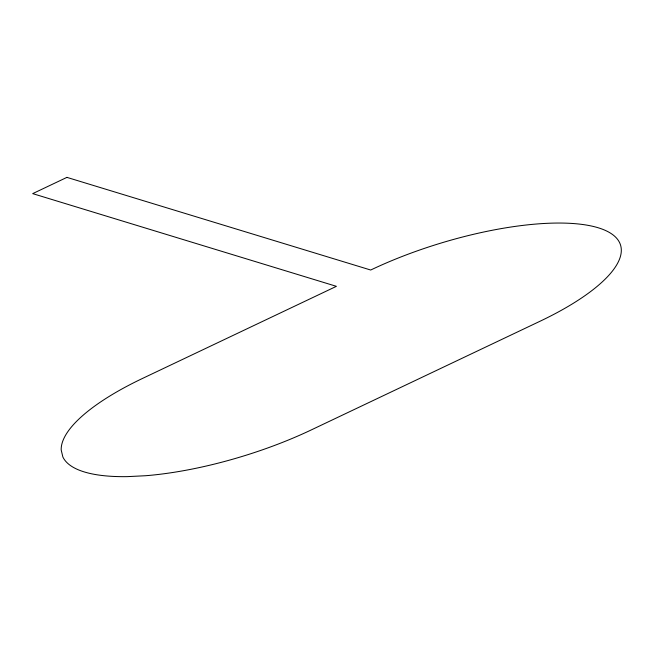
<?xml version="1.0" encoding="UTF-8"?>
<svg xmlns="http://www.w3.org/2000/svg" width="654" height="654" viewBox="0 0 654 654"><rect width="100%" height="100%" fill="white"/><g stroke="black" fill="none" stroke-linecap="round" stroke-linejoin="round"><path stroke-width="0.98" d="M66.921 177.373L32.7 193.625L336.409 286.329L142.498 378.445A172.435 54.429 -17 0 0 61.198 449.985L62.849 456.925A172.435 54.429 -17 0 0 127.416 476.627L145.564 475.728A172.435 54.429 -17 0 0 311.222 429.948L540 321.261A172.435 54.429 -17 0 0 598.05 227.723A172.435 54.429 -17 0 0 370.704 270.028L66.921 177.373"/></g></svg>
